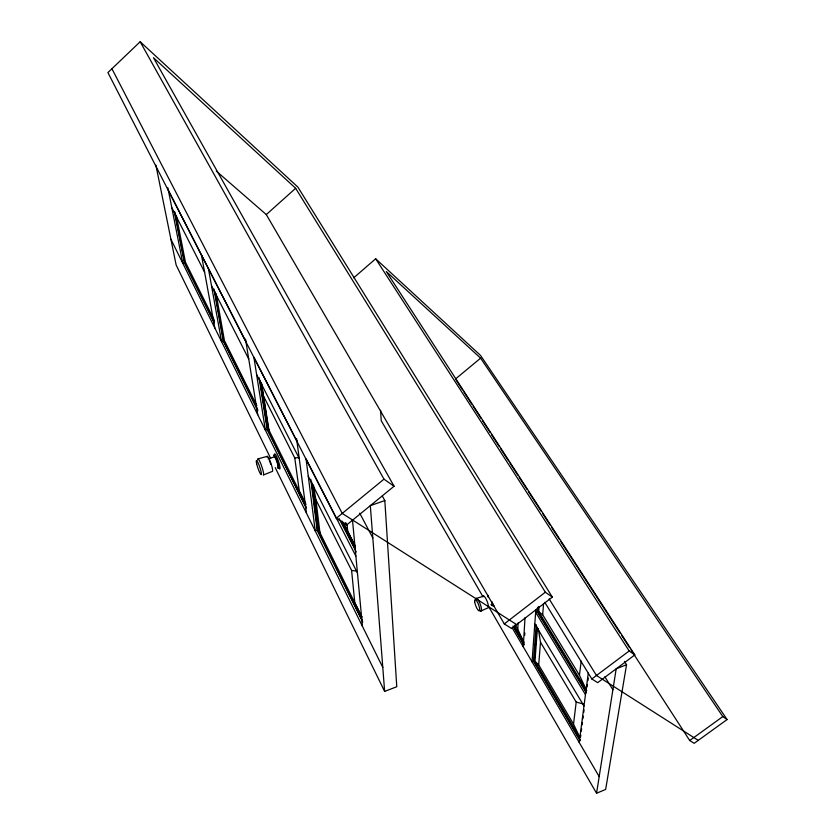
<?xml version="1.0" encoding="UTF-8"?>
<svg xmlns="http://www.w3.org/2000/svg" width="835" height="835" viewBox="0 0 835 835"><rect width="100%" height="100%" fill="white"/><g stroke="black" fill="none" stroke-linecap="round" stroke-linejoin="round"><path stroke-width="1.25" d="M492.013 604.279L492.086 601.805M523.733 641.739L517.752 629.246L518.107 622.868M523.221 646.707L525.048 617.524M524.651 635.487L524.808 632.972M535.84 609.717L532.052 661.821L533.523 661.247L536.227 624.653M586.389 692.873L537.187 611.669L537.469 607.87M580.148 739.925L534.223 661.571L536.832 626.626M586.431 691.933L537.928 611.93L538.314 606.763M537.49 627.628L534.953 661.289L579.594 737.378M539.086 606.471L538.7 611.637L586.556 690.503M579.855 737.399L573.52 724.143L538.7 664.9L540.495 642.251L538.293 628.724M586.671 690.451L579.459 675.264L542.687 614.779L543.575 603.517M573.52 724.143L576.202 702.078L540.495 642.251M579.459 675.264L581.181 661.101M579.229 742.492L588.268 673.114M580.471 737.42L580.805 734.925M581.296 731.168L581.619 728.673M582.11 724.916L582.433 722.421M582.924 718.664L583.258 716.169M583.748 712.412L584.072 709.917M587.088 686.923L587.412 684.418M587.903 680.661L588.226 678.156M626.553 664.712L605.657 789.419L596.555 793.25L616.188 668.835L626.553 664.712L624.444 661.424M552.332 597.119L297.897 187.113L140.165 41.75L107.913 72.582L336.317 518.274L346.807 524.871L394.068 486.241L153.452 57.678L295.653 188.292L545.328 592.213L552.332 597.119L511.594 628.504L504.288 623.912L266.302 214.574L216.275 171.081M266.302 214.574L295.653 188.292M353.685 277.825L375.666 258.777L480.522 355.407L727.087 719.561L694.167 743.327L689.71 740.52L630.978 649.87M727.087 719.561L722.828 716.576L480.605 358.163L455.472 378.996L462.548 389.914M336.317 518.274L383.975 479.165L394.068 486.241M504.288 623.912L545.328 592.213M591.827 678.959L629.193 650.976L634.819 654.922L597.693 682.654L591.827 678.959L544.775 602.317M689.71 740.52L722.828 716.576M480.605 611.136L487.536 608.068A6.419 1.649 69.2 0 0 487.118 601.273A6.419 1.649 69.2 0 0 483.016 596.545M534.223 661.571L534.953 661.289L538.7 664.9M275.237 467.663L384.632 691.411L396.771 686.735L384.82 500.572L382.305 496.011M537.928 611.93L538.7 611.637L542.687 614.779M537.187 611.669L535.653 612.253L585.46 694.626M361.952 619.591L317.665 530.392L318.626 530.058L313.062 485.302M384.82 500.572L370.322 505.645L384.632 691.411M310.766 479.29L317.164 530.225L315.233 530.903L306.069 458.979L355.887 556.173M268.056 458.958L274.298 456.87L275.571 458.258L277.397 463.164L277.93 466.661M259.121 377.723L267.2 429.534L265.373 430.129L253.882 357.171L296.916 441.13M305.954 506.814L267.576 429.524L268.494 429.221L268.974 430.056L261.501 383.296M214.72 291.29L223.582 340.92L224.448 340.649L256.846 405.789M257.827 410.653L223.3 341.066L221.567 341.609L208.385 268.411M476.566 598.34L483.768 596.106M174.682 211.756L184.639 262.472L185.453 262.232L214.407 320.442M214.251 322.842L184.42 262.722L182.781 263.213L167.877 187.823M258.036 458.864L267.409 456.307M263.818 396.698L294.765 457.956L299.41 457.517M313.375 485.01L315.891 499.758L351.598 570.43L356.42 571.067M576.202 702.078L583.185 703.968M516.656 624.611L342.225 513.421L111.921 68.752M698.258 740.374L596.461 675.484L549.169 598.946M480.605 358.163L386.281 271.521L634.819 654.922M463.968 392.095L471.744 404.119M473.163 406.301L480.95 418.314M482.359 420.496L490.145 432.509M491.564 434.701L499.351 446.715M500.76 448.896L508.546 460.91M509.966 463.091L517.742 475.115M519.161 477.296L526.948 489.31M528.367 491.491L541.101 511.156M542.52 513.337L550.296 525.351M551.716 527.543L559.502 539.556M560.911 541.738L620.363 633.483M621.772 635.665L629.559 647.689M375.666 258.777L629.193 650.976M604.843 676.778L612.9 689.72M534.797 623.975L583.989 705.972M515.143 624.82L517.752 629.246M514.35 626.166L524.171 642.898M513.629 626.448L524.088 644.296M512.94 626.125L524.025 645.038M533.523 661.247L580.095 740.749M512.147 627.784L599.186 776.613M483.016 596.816L381.23 420.704L380.572 410.34M488.235 605.845L596.555 793.25M140.165 41.75L383.975 479.165M359.708 513.149L372.807 537.917M345.617 522.553L346.807 524.871M343.529 522.679L355.491 546.633M342.267 521.249L355.313 546.56M340.607 520.476L355.407 549.242M339.031 518.399L356.274 551.935M168.367 190.338L245.939 341.672M171.791 207.602L204.606 272.189M211.516 285.789L248.746 359.05M256.616 374.539L299.212 458.363M308.251 476.159L357.453 572.987M305.756 504.173L268.494 429.221L261.23 382.326M361.805 616.898L318.626 530.058L319.941 532.553L315.891 499.758M184.639 262.472L214.125 321.872M223.582 340.92L257.671 409.578M267.2 429.534L306.142 508.014M317.164 530.225L362.755 622.096M305.881 504.371L299.295 491.032L294.765 457.956M170.914 239.238L382.795 667.447M361.941 617.107L354.781 602.609L351.598 570.43M270.655 458.3L176.143 265.008L155.905 165.173M269.319 460.356L270.77 464.291M174.484 212.173L184.42 262.722M176.279 215.315L185.453 262.232M201.423 254.821L214.835 327.998M214 289.056L223.3 341.066M216.077 293.555L224.448 340.649M245.521 339.114L257.744 414.724M259.883 380.092L267.576 429.524M296.582 438.594L306.518 513.295M311.58 481.816L317.665 530.392M347.057 524.38L347.684 530.726M352.474 519.819L362.453 626.334M257.733 459.876A8.517 1.2 71.3 0 1 261.282 465.043A8.517 1.2 71.3 0 1 263.307 475.021L272.335 471.399A7.964 1.179 71.3 0 0 270.488 462.058A7.964 1.179 71.3 0 0 267.106 457.256M274.423 454.804A7.953 1.221 71.3 0 1 276.656 456.641A7.953 1.221 71.3 0 1 279.819 466.358A7.953 1.221 71.3 0 1 278.66 467.83M273.63 455.889A7.077 1.075 71.3 0 1 275.613 457.538A7.077 1.075 71.3 0 1 278.42 466.18A7.077 1.075 71.3 0 1 277.408 467.496M475.783 598.799A6.868 1.733 69.2 0 1 478.914 601.252A6.868 1.733 69.2 0 1 481.513 609.498A6.868 1.733 69.2 0 1 479.269 609.863M493.934 605.532A6.419 1.68 69.2 0 1 491.898 604.759M492.859 603.538A5.709 1.493 69.2 0 1 490.99 604.55M488.047 597.056A5.709 1.493 69.2 0 1 488.099 595.355M256.679 463.863A7.431 1.033 71.3 0 0 261.136 474.614A7.431 1.033 71.3 0 0 258.693 464.229A7.431 1.033 71.3 0 0 256.679 463.863M474.697 601.847A5.991 1.503 69.2 0 0 478.925 610.855A5.991 1.503 69.2 0 0 477.902 603.131A5.991 1.503 69.2 0 0 474.697 601.847"/></g></svg>
